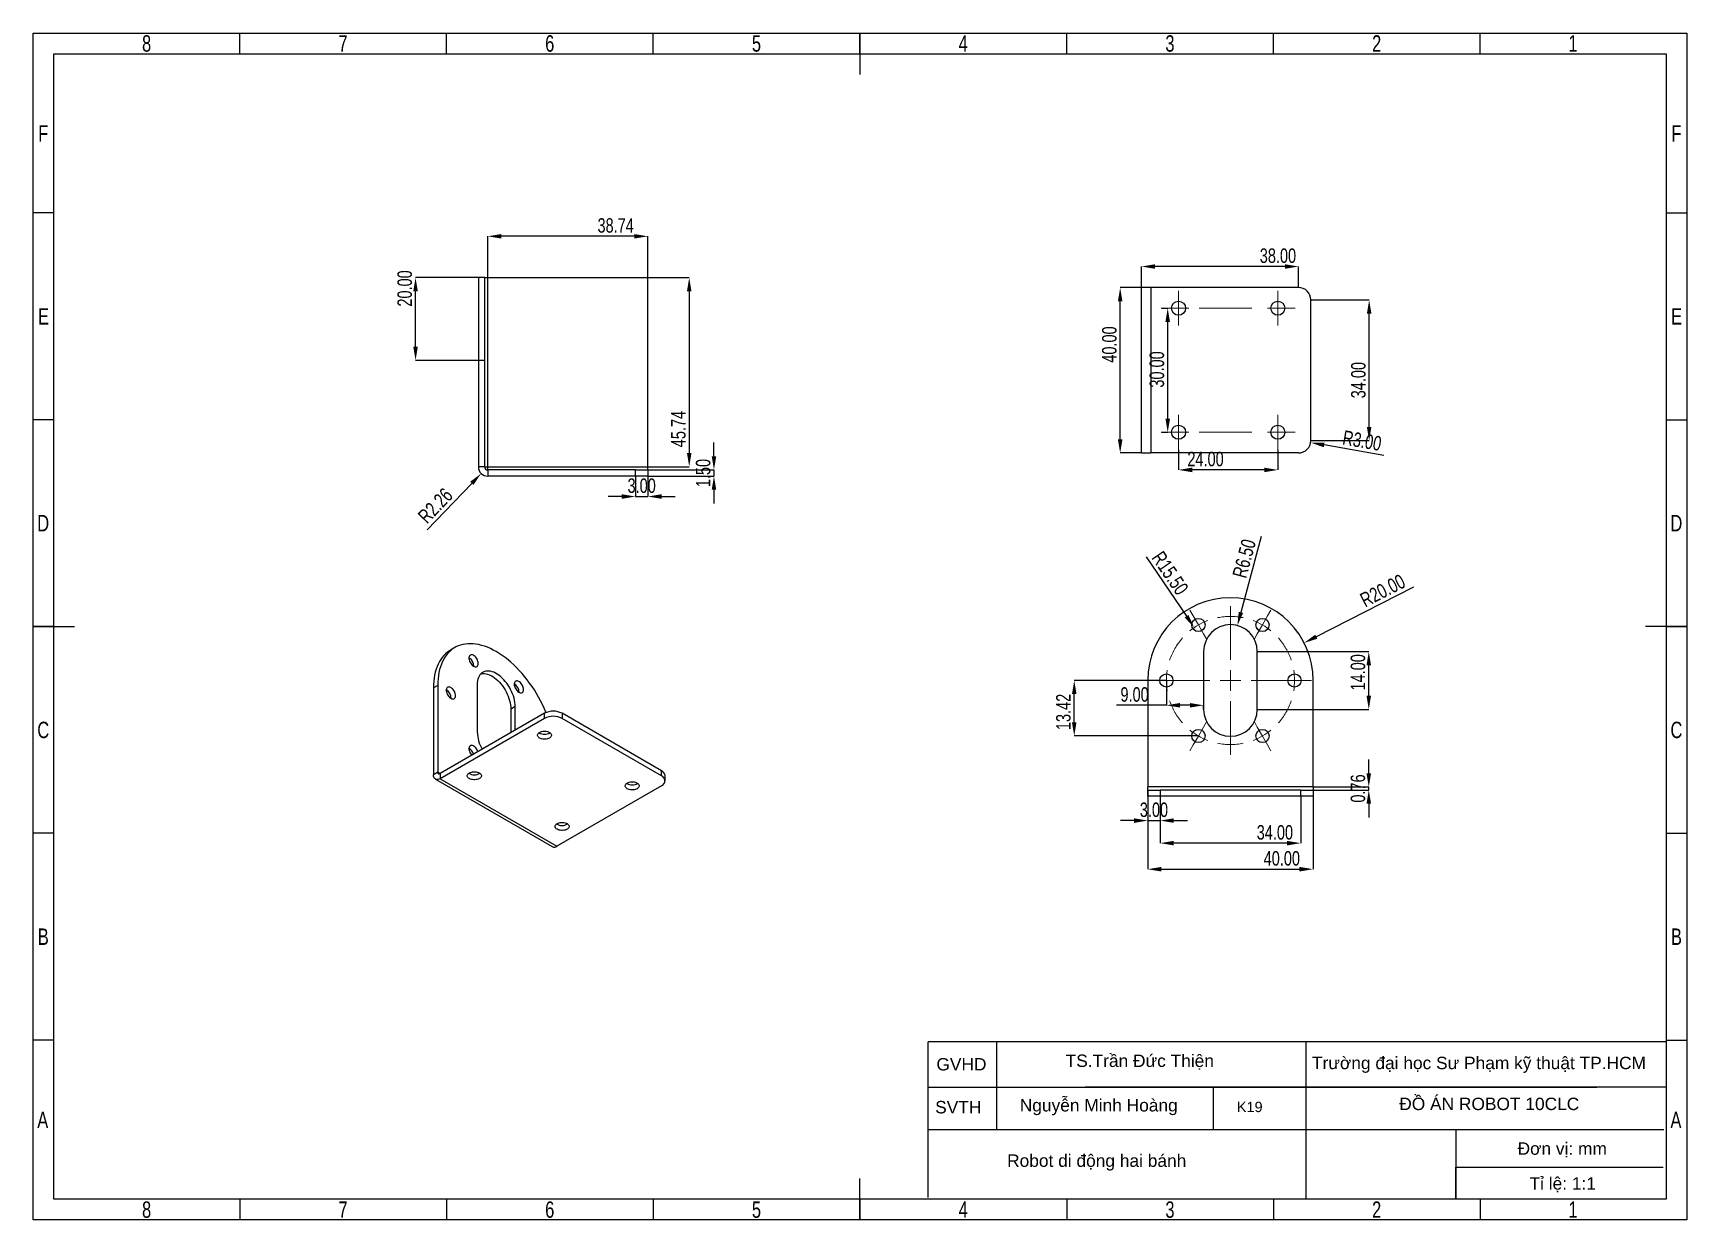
# Model space of a CAD drawing. Header units: millimetres. Extents: x 121 to 521, y -144 to 143.
import ezdxf

# ---------------------------------------------------------------- set-up
doc = ezdxf.new("R2010")
doc.units = ezdxf.units.MM
doc.header["$PDSIZE"] = -1
doc.linetypes.add('CENTERX2', pattern=[20.32, 12.7, -2.54, 2.54, -2.54])
doc.styles.add('SLDTEXTSTYLE0', font='TXT', dxfattribs={"width": 0.75})
doc.dimstyles.new('SLDDIMSTYLE0', dxfattribs={"dimtxt": 3.5, "dimasz": 3.302, "dimexe": 0, "dimexo": 0.0625, "dimgap": 0.875, "dimtad": 1, "dimrnd": 1e-09, "dimzin": 12, "dimdsep": 46, "dimtxsty": 'SLDTEXTSTYLE0', "dimsah": 1, "dimcen": 0.09, "dimadec": 0, "dimazin": 3, "dimtfac": 1, "dimtofl": 0, "dimtmove": 0, "dimatfit": 3, "dimfxl": 1, "dimfrac": 2, "dimtolj": 1, "dimtzin": 12, "dimarcsym": 0})
doc.dimstyles.new('SLDDIMSTYLE1', dxfattribs={"dimtxt": 3.5, "dimasz": 3.302, "dimexe": 0, "dimexo": 0.0625, "dimgap": 0.875, "dimtad": 1, "dimrnd": 1e-09, "dimzin": 4, "dimdsep": 46, "dimtxsty": 'SLDTEXTSTYLE0', "dimsah": 1, "dimcen": 0.09, "dimadec": 0, "dimazin": 1, "dimtfac": 1, "dimtmove": 0, "dimatfit": 0, "dimfxl": 1, "dimfrac": 2, "dimtolj": 1, "dimtzin": 12, "dimarcsym": 0})
doc.dimstyles.new('SLDDIMSTYLE2', dxfattribs={"dimtxt": 3.5, "dimasz": 3.302, "dimexe": 0, "dimexo": 0.0625, "dimgap": 0.875, "dimtad": 1, "dimrnd": 1e-09, "dimzin": 12, "dimdsep": 46, "dimtxsty": 'SLDTEXTSTYLE0', "dimsah": 1, "dimcen": 0, "dimadec": 0, "dimazin": 3, "dimtfac": 1, "dimtofl": 0, "dimtmove": 0, "dimatfit": 3, "dimfxl": 1, "dimfrac": 2, "dimtolj": 1, "dimtzin": 12, "dimarcsym": 0})
doc.dimstyles.new('SLDDIMSTYLE3', dxfattribs={"dimtxt": 3.5, "dimasz": 3.302, "dimexe": 0, "dimexo": 0.0625, "dimgap": 0.875, "dimtad": 1, "dimrnd": 1e-09, "dimzin": 4, "dimdsep": 46, "dimtxsty": 'SLDTEXTSTYLE0', "dimsah": 1, "dimcen": 0, "dimadec": 0, "dimazin": 1, "dimtfac": 1, "dimtofl": 0, "dimtmove": 0, "dimatfit": 3, "dimfxl": 1, "dimfrac": 2, "dimtolj": 1, "dimtzin": 12, "dimarcsym": 0})
doc.dimstyles.new('SLDDIMSTYLE4', dxfattribs={"dimtxt": 3.5, "dimasz": 3.302, "dimexe": 0, "dimexo": 0.0625, "dimgap": 0.875, "dimtad": 1, "dimrnd": 1e-09, "dimzin": 4, "dimdsep": 46, "dimtxsty": 'SLDTEXTSTYLE0', "dimsah": 1, "dimcen": 0.09, "dimadec": 0, "dimazin": 1, "dimtfac": 1, "dimtofl": 0, "dimtmove": 0, "dimatfit": 3, "dimfxl": 1, "dimfrac": 2, "dimtolj": 1, "dimtzin": 12, "dimarcsym": 0})
doc.dimstyles.new('SLDDIMSTYLE5', dxfattribs={"dimtxt": 3.5, "dimasz": 3.302, "dimexe": 0, "dimexo": 0.0625, "dimgap": 0.875, "dimtad": 1, "dimrnd": 1e-09, "dimdsep": 46, "dimtxsty": 'SLDTEXTSTYLE0', "dimsah": 1, "dimcen": 0.09, "dimadec": 0, "dimazin": 2, "dimtfac": 1, "dimtmove": 0, "dimatfit": 0, "dimfxl": 1, "dimfrac": 2, "dimtolj": 1, "dimtzin": 12, "dimarcsym": 0})
doc.dimstyles.new('SLDDIMSTYLE6', dxfattribs={"dimtxt": 3.5, "dimasz": 3.302, "dimexe": 0, "dimexo": 0.0625, "dimgap": 0.875, "dimtad": 1, "dimrnd": 1e-09, "dimzin": 12, "dimdsep": 46, "dimtxsty": 'SLDTEXTSTYLE0', "dimsah": 1, "dimcen": 0.09, "dimadec": 0, "dimazin": 3, "dimtfac": 1, "dimtmove": 0, "dimatfit": 0, "dimfxl": 1, "dimfrac": 2, "dimtolj": 1, "dimtzin": 12, "dimarcsym": 0})

# ---------------------------------------------------------------- blocks, each defined once
blk = doc.blocks.new('*D55')
at = {"color": 0, "linetype": 'Continuous', "lineweight": -2, "transparency": 16777216}
for p, q in [((397.68, 42.61), (397.68, 37.77)), ((421.68, 42.61), (421.68, 37.77)), ((418.38, 37.77), (400.98, 37.77))]:
    blk.add_line(p, q, dxfattribs=at)
at = {"color": 0, "linetype": 'Continuous', "transparency": 16777216}
for points in [[(400.98, 38.32), (400.98, 37.22), (397.68, 37.77)], [(418.38, 38.32), (418.38, 37.22), (421.68, 37.77)]]:
    blk.add_solid(points, dxfattribs=at)
at = {"layer": 'Defpoints', "color": 0, "linetype": 'Continuous', "transparency": 16777216}
for p in [(397.68, 42.67), (421.68, 42.67), (397.68, 37.77)]:
    blk.add_point(p, dxfattribs=at)
at = {"color": 0, "linetype": 'Continuous', "lineweight": 18, "transparency": 16777216, "insert": (404.2, 42.15), "char_height": 3.5, "attachment_point": 2, "style": 'SLDTEXTSTYLE0'}
blk.add_mtext('\\A1;24.00', dxfattribs=at)
blk = doc.blocks.new('*D56')
at = {"color": 0, "linetype": 'Continuous', "lineweight": -2, "transparency": 16777216}
blk.add_line((447.35, 41.29), (432.89, 43.8), dxfattribs=at)
at = {"color": 0, "linetype": 'Continuous', "transparency": 16777216}
blk.add_solid([(432.98, 44.34), (432.8, 43.25), (429.64, 44.36)], dxfattribs=at)
at = {"layer": 'Defpoints', "color": 0, "linetype": 'Continuous', "transparency": 16777216}
for p in [(426.68, 44.87), (429.64, 44.36)]:
    blk.add_point(p, dxfattribs=at)
at = {"color": 0, "linetype": 'Continuous', "lineweight": 18, "transparency": 16777216, "insert": (437.75, 47.39), "char_height": 3.5, "attachment_point": 1, "rotation": 350.1732, "style": 'SLDTEXTSTYLE0'}
blk.add_mtext('\\A1;R3.00', dxfattribs=at)
blk = doc.blocks.new('*D57')
at = {"color": 0, "linetype": 'Continuous', "lineweight": -2, "transparency": 16777216}
for p, q in [((429.74, 78.87), (443.77, 78.87)), ((443.77, 48.17), (443.77, 75.57)), ((429.74, 44.87), (443.77, 44.87))]:
    blk.add_line(p, q, dxfattribs=at)
at = {"color": 0, "linetype": 'Continuous', "transparency": 16777216}
for points in [[(443.22, 75.57), (444.32, 75.57), (443.77, 78.87)], [(443.22, 48.17), (444.32, 48.17), (443.77, 44.87)]]:
    blk.add_solid(points, dxfattribs=at)
at = {"layer": 'Defpoints', "color": 0, "linetype": 'Continuous', "transparency": 16777216}
for p in [(429.68, 78.87), (443.77, 78.87), (429.68, 44.87)]:
    blk.add_point(p, dxfattribs=at)
at = {"color": 0, "linetype": 'Continuous', "lineweight": 18, "transparency": 16777216, "insert": (439.4, 59.48), "char_height": 3.5, "attachment_point": 2, "rotation": 90, "style": 'SLDTEXTSTYLE0'}
blk.add_mtext('\\A1;34.00', dxfattribs=at)
blk = doc.blocks.new('*D58')
at = {"color": 0, "linetype": 'Continuous', "lineweight": -2, "transparency": 16777216}
for p, q in [((388.68, 81.93), (388.68, 86.95)), ((423.38, 86.95), (391.98, 86.95)), ((426.68, 81.93), (426.68, 86.95))]:
    blk.add_line(p, q, dxfattribs=at)
at = {"color": 0, "linetype": 'Continuous', "transparency": 16777216}
for points in [[(391.98, 87.5), (391.98, 86.4), (388.68, 86.95)], [(423.38, 87.5), (423.38, 86.4), (426.68, 86.95)]]:
    blk.add_solid(points, dxfattribs=at)
at = {"layer": 'Defpoints', "color": 0, "linetype": 'Continuous', "transparency": 16777216}
for p in [(388.68, 86.95), (388.68, 81.87), (426.68, 81.87)]:
    blk.add_point(p, dxfattribs=at)
at = {"color": 0, "linetype": 'Continuous', "lineweight": 18, "transparency": 16777216, "insert": (421.71, 91.33), "char_height": 3.5, "attachment_point": 2, "style": 'SLDTEXTSTYLE0'}
blk.add_mtext('\\A1;38.00', dxfattribs=at)
blk = doc.blocks.new('*D59')
at = {"color": 0, "linetype": 'Continuous', "lineweight": -2, "transparency": 16777216}
for p, q in [((388.62, 81.87), (383.55, 81.87)), ((383.55, 45.17), (383.55, 78.57)), ((388.62, 41.87), (383.55, 41.87))]:
    blk.add_line(p, q, dxfattribs=at)
at = {"color": 0, "linetype": 'Continuous', "transparency": 16777216}
for points in [[(383, 78.57), (384.1, 78.57), (383.55, 81.87)], [(383, 45.17), (384.1, 45.17), (383.55, 41.87)]]:
    blk.add_solid(points, dxfattribs=at)
at = {"layer": 'Defpoints', "color": 0, "linetype": 'Continuous', "transparency": 16777216}
for p in [(383.55, 81.87), (388.68, 81.87), (388.68, 41.87)]:
    blk.add_point(p, dxfattribs=at)
at = {"color": 0, "linetype": 'Continuous', "lineweight": 18, "transparency": 16777216, "insert": (379.17, 68.09), "char_height": 3.5, "attachment_point": 2, "rotation": 90, "style": 'SLDTEXTSTYLE0'}
blk.add_mtext('\\A1;40.00', dxfattribs=at)
blk = doc.blocks.new('*D60')
at = {"color": 0, "linetype": 'Continuous', "lineweight": -2, "transparency": 16777216}
for p, q in [((393.54, 76.87), (395.05, 76.87)), ((395.05, 50.17), (395.05, 73.57)), ((393.54, 46.87), (395.05, 46.87))]:
    blk.add_line(p, q, dxfattribs=at)
at = {"color": 0, "linetype": 'Continuous', "transparency": 16777216}
for points in [[(394.5, 73.57), (395.6, 73.57), (395.05, 76.87)], [(394.5, 50.17), (395.6, 50.17), (395.05, 46.87)]]:
    blk.add_solid(points, dxfattribs=at)
at = {"layer": 'Defpoints', "color": 0, "linetype": 'Continuous', "transparency": 16777216}
for p in [(393.48, 76.87), (395.05, 76.87), (393.48, 46.87)]:
    blk.add_point(p, dxfattribs=at)
at = {"color": 0, "linetype": 'Continuous', "lineweight": 18, "transparency": 16777216, "insert": (390.67, 62.06), "char_height": 3.5, "attachment_point": 2, "rotation": 90, "style": 'SLDTEXTSTYLE0'}
blk.add_mtext('\\A1;30.00', dxfattribs=at)
blk = doc.blocks.new('SW_CENTERMARKSYMBOL_1')
at = {"color": 0, "linetype": 'Continuous', "lineweight": 18}
for p, q in [((0, 2.5), (0, 4.2)), ((24, 2.5), (24, 4.2)), ((-2.5, 0), (-4.2, 0)), ((0, 0), (-2.5, 0)), ((0, 0), (0, 2.5)), ((0, 0), (0, -2.5)), ((0, 0), (2.5, 0)), ((24, 0), (21.5, 0)), ((24, 0), (24, 2.5)), ((24, 0), (24, -2.5)), ((24, 0), (26.5, 0)), ((26.5, 0), (28.2, 0)), ((0, -2.5), (0, -4.2)), ((24, -2.5), (24, -4.2))]:
    blk.add_line(p, q, dxfattribs=at)
at = {"color": 0, "linetype": 'CENTERX2', "lineweight": 18}
blk.add_line((5, 0), (19, 0), dxfattribs=at)
blk = doc.blocks.new('SW_CENTERMARKSYMBOL_2')
at = {"color": 0, "linetype": 'Continuous', "lineweight": 18}
for p, q in [((0, 2.5), (0, 4.2)), ((24, 2.5), (24, 4.2)), ((-2.5, 0), (-4.2, 0)), ((0, 0), (-2.5, 0)), ((0, 0), (0, 2.5)), ((0, 0), (0, -2.5)), ((0, 0), (2.5, 0)), ((24, 0), (21.5, 0)), ((24, 0), (24, 2.5)), ((24, 0), (24, -2.5)), ((24, 0), (26.5, 0)), ((26.5, 0), (28.2, 0)), ((0, -2.5), (0, -4.2)), ((24, -2.5), (24, -4.2))]:
    blk.add_line(p, q, dxfattribs=at)
at = {"color": 0, "linetype": 'CENTERX2', "lineweight": 18}
blk.add_line((5, 0), (19, 0), dxfattribs=at)
blk = doc.blocks.new('*D62')
at = {"color": 0, "linetype": 'Continuous', "lineweight": -2, "transparency": 16777216}
for p, q in [((230.58, 37.83), (230.58, 94.26)), ((266.01, 94.26), (233.88, 94.26)), ((269.32, 37.83), (269.32, 94.26))]:
    blk.add_line(p, q, dxfattribs=at)
at = {"color": 0, "linetype": 'Continuous', "transparency": 16777216}
for points in [[(233.88, 94.81), (233.88, 93.71), (230.58, 94.26)], [(266.01, 94.81), (266.01, 93.71), (269.32, 94.26)]]:
    blk.add_solid(points, dxfattribs=at)
at = {"layer": 'Defpoints', "color": 0, "linetype": 'Continuous', "transparency": 16777216}
for p in [(230.58, 94.26), (230.58, 37.76), (269.32, 37.76)]:
    blk.add_point(p, dxfattribs=at)
at = {"color": 0, "linetype": 'Continuous', "lineweight": 18, "transparency": 16777216, "insert": (261.53, 98.64), "char_height": 3.5, "attachment_point": 2, "style": 'SLDTEXTSTYLE0'}
blk.add_mtext('\\A1;38.74', dxfattribs=at)
blk = doc.blocks.new('*D63')
at = {"color": 0, "linetype": 'Continuous', "lineweight": -2, "transparency": 16777216}
for p, q in [((229.88, 84.26), (279.32, 84.26)), ((279.32, 80.96), (279.32, 41.83)), ((229.88, 38.53), (279.32, 38.53))]:
    blk.add_line(p, q, dxfattribs=at)
at = {"color": 0, "linetype": 'Continuous', "transparency": 16777216}
for points in [[(278.77, 80.96), (279.87, 80.96), (279.32, 84.26)], [(278.77, 41.83), (279.87, 41.83), (279.32, 38.53)]]:
    blk.add_solid(points, dxfattribs=at)
at = {"layer": 'Defpoints', "color": 0, "linetype": 'Continuous', "transparency": 16777216}
for p in [(229.82, 84.26), (229.82, 38.53), (279.32, 38.53)]:
    blk.add_point(p, dxfattribs=at)
at = {"color": 0, "linetype": 'Continuous', "lineweight": 18, "transparency": 16777216, "insert": (274.94, 47.65), "char_height": 3.5, "attachment_point": 2, "rotation": 90, "style": 'SLDTEXTSTYLE0'}
blk.add_mtext('\\A1;45.74', dxfattribs=at)
blk = doc.blocks.new('*D64')
at = {"color": 0, "linetype": 'Continuous', "lineweight": -2, "transparency": 16777216}
for p, q in [((266.32, 36.2), (266.32, 31.33)), ((269.32, 36.2), (269.32, 31.33)), ((263.01, 31.33), (259.71, 31.33)), ((266.32, 31.33), (269.32, 31.33)), ((272.62, 31.33), (275.92, 31.33))]:
    blk.add_line(p, q, dxfattribs=at)
at = {"color": 0, "linetype": 'Continuous', "transparency": 16777216}
for points in [[(263.01, 31.88), (263.01, 30.78), (266.32, 31.33)], [(272.62, 31.88), (272.62, 30.78), (269.32, 31.33)]]:
    blk.add_solid(points, dxfattribs=at)
at = {"layer": 'Defpoints', "color": 0, "linetype": 'Continuous', "transparency": 16777216}
for p in [(266.32, 36.26), (269.32, 36.26), (269.32, 31.33)]:
    blk.add_point(p, dxfattribs=at)
at = {"color": 0, "linetype": 'Continuous', "lineweight": 18, "transparency": 16777216, "insert": (267.82, 35.71), "char_height": 3.5, "attachment_point": 2, "style": 'SLDTEXTSTYLE0'}
blk.add_mtext('\\A1;3.00', dxfattribs=at)
blk = doc.blocks.new('*D65')
at = {"color": 0, "linetype": 'Continuous', "lineweight": -2, "transparency": 16777216}
for p, q in [((285.31, 41.07), (285.31, 44.37)), ((269.38, 37.76), (285.31, 37.76)), ((269.38, 36.26), (285.31, 36.26)), ((285.31, 37.76), (285.31, 36.26)), ((285.31, 32.96), (285.31, 29.66))]:
    blk.add_line(p, q, dxfattribs=at)
at = {"color": 0, "linetype": 'Continuous', "transparency": 16777216}
for points in [[(284.76, 41.07), (285.86, 41.07), (285.31, 37.76)], [(284.76, 32.96), (285.86, 32.96), (285.31, 36.26)]]:
    blk.add_solid(points, dxfattribs=at)
at = {"layer": 'Defpoints', "color": 0, "linetype": 'Continuous', "transparency": 16777216}
for p in [(269.32, 37.76), (269.32, 36.26), (285.31, 36.26)]:
    blk.add_point(p, dxfattribs=at)
at = {"color": 0, "linetype": 'Continuous', "lineweight": 18, "transparency": 16777216, "insert": (280.93, 37.01), "char_height": 3.5, "attachment_point": 2, "rotation": 90, "style": 'SLDTEXTSTYLE0'}
blk.add_mtext('\\A1;1.50', dxfattribs=at)
blk = doc.blocks.new('*D66')
at = {"color": 0, "linetype": 'Continuous', "lineweight": -2, "transparency": 16777216}
blk.add_line((215.94, 23.3), (226.72, 34.52), dxfattribs=at)
at = {"color": 0, "linetype": 'Continuous', "transparency": 16777216}
blk.add_solid([(226.33, 34.9), (227.12, 34.13), (229.01, 36.9)], dxfattribs=at)
at = {"layer": 'Defpoints', "color": 0, "linetype": 'Continuous', "transparency": 16777216}
for p in [(229.01, 36.9), (230.58, 38.53)]:
    blk.add_point(p, dxfattribs=at)
at = {"color": 0, "linetype": 'Continuous', "lineweight": 18, "transparency": 16777216, "insert": (213.4, 26.97), "char_height": 3.5, "attachment_point": 1, "rotation": 46.1222, "style": 'SLDTEXTSTYLE0'}
blk.add_mtext('\\A1;R2.26', dxfattribs=at)
blk = doc.blocks.new('*D67')
at = {"color": 0, "linetype": 'Continuous', "lineweight": -2, "transparency": 16777216}
for p, q in [((228.25, 84.26), (213.13, 84.26)), ((213.13, 67.57), (213.13, 80.96)), ((228.25, 64.26), (213.13, 64.26))]:
    blk.add_line(p, q, dxfattribs=at)
at = {"color": 0, "linetype": 'Continuous', "transparency": 16777216}
for points in [[(212.58, 80.96), (213.68, 80.96), (213.13, 84.26)], [(212.58, 67.57), (213.68, 67.57), (213.13, 64.26)]]:
    blk.add_solid(points, dxfattribs=at)
at = {"layer": 'Defpoints', "color": 0, "linetype": 'Continuous', "transparency": 16777216}
for p in [(213.13, 84.26), (228.32, 84.26), (228.32, 64.26)]:
    blk.add_point(p, dxfattribs=at)
at = {"color": 0, "linetype": 'Continuous', "lineweight": 18, "transparency": 16777216, "insert": (208.75, 81.65), "char_height": 3.5, "attachment_point": 2, "rotation": 90, "style": 'SLDTEXTSTYLE0'}
blk.add_mtext('\\A1;20.00', dxfattribs=at)
blk = doc.blocks.new('*D70')
at = {"color": 0, "linetype": 'Continuous', "lineweight": -2, "transparency": 16777216}
for p, q in [((416.78, -6.15), (443.68, -6.15)), ((443.68, -16.85), (443.68, -9.45)), ((416.78, -20.15), (443.68, -20.15))]:
    blk.add_line(p, q, dxfattribs=at)
at = {"color": 0, "linetype": 'Continuous', "transparency": 16777216}
for points in [[(443.13, -9.45), (444.23, -9.45), (443.68, -6.15)], [(443.13, -16.85), (444.23, -16.85), (443.68, -20.15)]]:
    blk.add_solid(points, dxfattribs=at)
at = {"layer": 'Defpoints', "color": 0, "linetype": 'Continuous', "transparency": 16777216}
for p in [(416.72, -6.15), (443.68, -6.15), (416.72, -20.15)]:
    blk.add_point(p, dxfattribs=at)
at = {"color": 0, "linetype": 'Continuous', "lineweight": 18, "transparency": 16777216, "insert": (439.3, -11.18), "char_height": 3.5, "attachment_point": 2, "rotation": 90, "style": 'SLDTEXTSTYLE0'}
blk.add_mtext('\\A1;14.00', dxfattribs=at)
blk = doc.blocks.new('*D71')
at = {"color": 0, "linetype": 'Continuous', "lineweight": -2, "transparency": 16777216}
blk.add_line((417.68, 21.7), (412.76, 3.32), dxfattribs=at)
at = {"color": 0, "linetype": 'Continuous', "transparency": 16777216}
blk.add_solid([(412.23, 3.46), (413.29, 3.17), (411.9, 0.13)], dxfattribs=at)
at = {"layer": 'Defpoints', "color": 0, "linetype": 'Continuous', "transparency": 16777216}
for p in [(411.9, 0.13), (410.22, -6.15)]:
    blk.add_point(p, dxfattribs=at)
at = {"color": 0, "linetype": 'Continuous', "lineweight": 18, "transparency": 16777216, "insert": (410.63, 12.27), "char_height": 3.5, "attachment_point": 1, "rotation": 75, "style": 'SLDTEXTSTYLE0'}
blk.add_mtext('\\A1;R6.50', dxfattribs=at)
blk = doc.blocks.new('*D72')
at = {"color": 0, "linetype": 'Continuous', "lineweight": -2, "transparency": 16777216}
blk.add_line((454.49, 9.45), (430.98, -2.56), dxfattribs=at)
at = {"color": 0, "linetype": 'Continuous', "transparency": 16777216}
blk.add_solid([(430.72, -2.07), (431.23, -3.05), (428.03, -4.06)], dxfattribs=at)
at = {"layer": 'Defpoints', "color": 0, "linetype": 'Continuous', "transparency": 16777216}
for p in [(428.03, -4.06), (410.22, -13.15)]:
    blk.add_point(p, dxfattribs=at)
at = {"color": 0, "linetype": 'Continuous', "lineweight": 18, "transparency": 16777216, "insert": (441.2, 7.58), "char_height": 3.5, "attachment_point": 1, "rotation": 27.0427, "style": 'SLDTEXTSTYLE0'}
blk.add_mtext('\\A1;R20.00', dxfattribs=at)
blk = doc.blocks.new('*D73')
at = {"color": 0, "linetype": 'Continuous', "lineweight": -2, "transparency": 16777216}
for p, q in [((393.22, -41.21), (393.22, -52.49)), ((427.22, -41.21), (427.22, -52.49)), ((423.92, -52.49), (396.52, -52.49))]:
    blk.add_line(p, q, dxfattribs=at)
at = {"color": 0, "linetype": 'Continuous', "transparency": 16777216}
for points in [[(396.52, -51.94), (396.52, -53.04), (393.22, -52.49)], [(423.92, -51.94), (423.92, -53.04), (427.22, -52.49)]]:
    blk.add_solid(points, dxfattribs=at)
at = {"layer": 'Defpoints', "color": 0, "linetype": 'Continuous', "transparency": 16777216}
for p in [(393.22, -41.15), (427.22, -41.15), (393.22, -52.49)]:
    blk.add_point(p, dxfattribs=at)
at = {"color": 0, "linetype": 'Continuous', "lineweight": 18, "transparency": 16777216, "insert": (420.97, -48.12), "char_height": 3.5, "attachment_point": 2, "style": 'SLDTEXTSTYLE0'}
blk.add_mtext('\\A1;34.00', dxfattribs=at)
blk = doc.blocks.new('*D74')
at = {"color": 0, "linetype": 'Continuous', "lineweight": -2, "transparency": 16777216}
for p, q in [((390.22, -39.71), (390.22, -58.79)), ((430.22, -39.71), (430.22, -58.79)), ((393.52, -58.79), (426.92, -58.79))]:
    blk.add_line(p, q, dxfattribs=at)
at = {"color": 0, "linetype": 'Continuous', "transparency": 16777216}
for points in [[(393.52, -58.24), (393.52, -59.34), (390.22, -58.79)], [(426.92, -58.24), (426.92, -59.34), (430.22, -58.79)]]:
    blk.add_solid(points, dxfattribs=at)
at = {"layer": 'Defpoints', "color": 0, "linetype": 'Continuous', "transparency": 16777216}
for p in [(390.22, -39.65), (430.22, -39.65), (430.22, -58.79)]:
    blk.add_point(p, dxfattribs=at)
at = {"color": 0, "linetype": 'Continuous', "lineweight": 18, "transparency": 16777216, "insert": (422.65, -54.41), "char_height": 3.5, "attachment_point": 2, "style": 'SLDTEXTSTYLE0'}
blk.add_mtext('\\A1;40.00', dxfattribs=at)
blk = doc.blocks.new('*D75')
at = {"color": 0, "linetype": 'Continuous', "lineweight": -2, "transparency": 16777216}
for p, q in [((443.68, -35.59), (443.68, -32.28)), ((427.28, -39.65), (443.68, -39.65)), ((430.28, -38.89), (443.68, -38.89)), ((443.68, -39.65), (443.68, -38.89)), ((443.68, -42.95), (443.68, -46.25))]:
    blk.add_line(p, q, dxfattribs=at)
at = {"color": 0, "linetype": 'Continuous', "transparency": 16777216}
for points in [[(443.13, -35.59), (444.23, -35.59), (443.68, -38.89)], [(443.13, -42.95), (444.23, -42.95), (443.68, -39.65)]]:
    blk.add_solid(points, dxfattribs=at)
at = {"layer": 'Defpoints', "color": 0, "linetype": 'Continuous', "transparency": 16777216}
for p in [(427.22, -39.65), (430.22, -38.89), (443.68, -38.89)]:
    blk.add_point(p, dxfattribs=at)
at = {"color": 0, "linetype": 'Continuous', "lineweight": 18, "transparency": 16777216, "insert": (439.3, -39.27), "char_height": 3.5, "attachment_point": 2, "rotation": 90, "style": 'SLDTEXTSTYLE0'}
blk.add_mtext('\\A1;0.76', dxfattribs=at)
blk = doc.blocks.new('*D76')
at = {"color": 0, "linetype": 'Continuous', "lineweight": -2, "transparency": 16777216}
for p, q in [((390.22, -39.71), (390.22, -47.03)), ((393.22, -39.71), (393.22, -47.03)), ((386.92, -47.03), (383.62, -47.03)), ((390.22, -47.03), (393.22, -47.03)), ((396.52, -47.03), (399.82, -47.03))]:
    blk.add_line(p, q, dxfattribs=at)
at = {"color": 0, "linetype": 'Continuous', "transparency": 16777216}
for points in [[(386.92, -46.48), (386.92, -47.58), (390.22, -47.03)], [(396.52, -46.48), (396.52, -47.58), (393.22, -47.03)]]:
    blk.add_solid(points, dxfattribs=at)
at = {"layer": 'Defpoints', "color": 0, "linetype": 'Continuous', "transparency": 16777216}
for p in [(390.22, -39.65), (393.22, -39.65), (393.22, -47.03)]:
    blk.add_point(p, dxfattribs=at)
at = {"color": 0, "linetype": 'Continuous', "lineweight": 18, "transparency": 16777216, "insert": (391.72, -42.66), "char_height": 3.5, "attachment_point": 2, "style": 'SLDTEXTSTYLE0'}
blk.add_mtext('\\A1;3.00', dxfattribs=at)
blk = doc.blocks.new('*D77')
at = {"color": 0, "linetype": 'Continuous', "lineweight": -2, "transparency": 16777216}
for p, q in [((394.72, -13.21), (394.72, -19.15)), ((394.72, -19.15), (382.67, -19.15)), ((400.42, -19.15), (398.02, -19.15)), ((403.72, -20.09), (403.72, -19.15))]:
    blk.add_line(p, q, dxfattribs=at)
at = {"color": 0, "linetype": 'Continuous', "transparency": 16777216}
for points in [[(398.02, -18.6), (398.02, -19.7), (394.72, -19.15)], [(400.42, -18.6), (400.42, -19.7), (403.72, -19.15)]]:
    blk.add_solid(points, dxfattribs=at)
at = {"layer": 'Defpoints', "color": 0, "linetype": 'Continuous', "transparency": 16777216}
for p in [(394.72, -13.15), (394.72, -19.15), (403.72, -20.15)]:
    blk.add_point(p, dxfattribs=at)
at = {"color": 0, "linetype": 'Continuous', "lineweight": 18, "transparency": 16777216, "insert": (387.04, -14.78), "char_height": 3.5, "attachment_point": 2, "style": 'SLDTEXTSTYLE0'}
blk.add_mtext('\\A1;9.00', dxfattribs=at)
blk = doc.blocks.new('*D78')
at = {"color": 0, "linetype": 'Continuous', "lineweight": -2, "transparency": 16777216}
for p, q in [((394.66, -13.15), (372.44, -13.15)), ((372.44, -23.27), (372.44, -16.45)), ((402.41, -26.57), (372.44, -26.57))]:
    blk.add_line(p, q, dxfattribs=at)
at = {"color": 0, "linetype": 'Continuous', "transparency": 16777216}
for points in [[(371.89, -16.45), (372.99, -16.45), (372.44, -13.15)], [(371.89, -23.27), (372.99, -23.27), (372.44, -26.57)]]:
    blk.add_solid(points, dxfattribs=at)
at = {"layer": 'Defpoints', "color": 0, "linetype": 'Continuous', "transparency": 16777216}
for p in [(372.44, -13.15), (394.72, -13.15), (402.47, -26.57)]:
    blk.add_point(p, dxfattribs=at)
at = {"color": 0, "linetype": 'Continuous', "lineweight": 18, "transparency": 16777216, "insert": (368.06, -20.76), "char_height": 3.5, "attachment_point": 2, "rotation": 90, "style": 'SLDTEXTSTYLE0'}
blk.add_mtext('\\A1;13.42', dxfattribs=at)
blk = doc.blocks.new('*D79')
at = {"color": 0, "linetype": 'Continuous', "lineweight": -2, "transparency": 16777216}
blk.add_line((389.8, 16.73), (399.61, 2.37), dxfattribs=at)
at = {"color": 0, "linetype": 'Continuous', "transparency": 16777216}
blk.add_solid([(400.07, 2.68), (399.16, 2.06), (401.47, -0.35)], dxfattribs=at)
at = {"layer": 'Defpoints', "color": 0, "linetype": 'Continuous', "transparency": 16777216}
for p in [(401.47, -0.35), (410.22, -13.15)]:
    blk.add_point(p, dxfattribs=at)
at = {"color": 0, "linetype": 'Continuous', "lineweight": 18, "transparency": 16777216, "insert": (393.9, 18.48), "char_height": 3.5, "attachment_point": 1, "rotation": 304.3516, "style": 'SLDTEXTSTYLE0'}
blk.add_mtext('\\A1;R15.50', dxfattribs=at)
blk = doc.blocks.new('SW_CENTERMARKSYMBOL_0')
at = {"color": 0, "linetype": 'Continuous', "lineweight": 18}
for p, q in [((-7.75, -8.42), (-7.75, 4.58)), ((-16.75, 2.17), (-17.55, 3.55)), ((-15.5, 0), (-16.75, 2.17)), ((-15.5, 0), (-14.25, -2.17)), ((0, 0), (-1.25, -2.17)), ((0, 0), (1.25, 2.17)), ((1.25, 2.17), (2.05, 3.55)), ((-14.25, -2.17), (-13.45, -3.55)), ((-1.25, -2.17), (-2.05, -3.55)), ((-7.75, -13.42), (-7.75, -10.92)), ((-25.75, -13.42), (-27.35, -13.42)), ((-12.75, -13.42), (-25.75, -13.42)), ((-23.25, -13.42), (-25.75, -13.42)), ((-23.25, -13.42), (-20.75, -13.42)), ((-20.75, -13.42), (-19.15, -13.42)), ((-7.75, -13.42), (-10.25, -13.42)), ((-7.75, -13.42), (-7.75, -15.92)), ((-7.75, -13.42), (-5.25, -13.42)), ((-2.75, -13.42), (10.25, -13.42)), ((5.25, -13.42), (3.65, -13.42)), ((7.75, -13.42), (5.25, -13.42)), ((7.75, -13.42), (10.25, -13.42)), ((10.25, -13.42), (11.85, -13.42)), ((-7.75, -18.42), (-7.75, -31.42)), ((-14.25, -24.68), (-13.45, -23.3)), ((-1.25, -24.68), (-2.05, -23.3)), ((-15.5, -26.85), (-16.75, -29.01)), ((-15.5, -26.85), (-14.25, -24.68)), ((0, -26.85), (-1.25, -24.68)), ((0, -26.85), (1.25, -29.01)), ((-16.75, -29.01), (-17.55, -30.4)), ((1.25, -29.01), (2.05, -30.4))]:
    blk.add_line(p, q, dxfattribs=at)
at = {"color": 0, "linetype": 'Continuous', "lineweight": 0}
for start, end in [(110.7587, 120), (60, 69.2413), (120, 129.2413), (50.7587, 60), (170.7587, 180), (0, 9.2413), (180, 189.2413), (350.7587, 0), (230.7587, 240), (240, 249.2413), (290.7587, 300), (300, 309.2413)]:
    blk.add_arc((-7.75, -13.42), 15.5, start, end, dxfattribs=at)
at = {"color": 0, "linetype": 'CENTERX2', "lineweight": 0}
for start, end in [(78.4825, 101.5175), (138.4825, 161.5175), (18.4825, 41.5175), (198.4825, 221.5175), (318.4825, 341.5175), (258.4825, 281.5175)]:
    blk.add_arc((-7.75, -13.42), 15.5, start, end, dxfattribs=at)

msp = doc.modelspace()

# ---------------------------------------------------------------- linework, layer by layer
at = {"color": 7, "linetype": 'Continuous', "lineweight": 25}
for p, q in [((120.626, -143.597), (120.626, 143.403)), ((120.626, 143.403), (520.626, 143.403)), ((170.626, 138.403), (170.626, 143.403)), ((220.626, 138.403), (220.626, 143.403)), ((270.626, 138.403), (270.626, 143.403)), ((320.626, 143.403), (320.626, 133.403)), ((320.626, 138.403), (320.626, 143.403)), ((370.626, 138.403), (370.626, 143.403)), ((420.626, 138.403), (420.626, 143.403)), ((470.626, 138.403), (470.626, 143.403)), ((520.626, 143.403), (520.626, -143.597)), ((125.626, -138.597), (125.626, 138.403)), ((125.626, 138.403), (515.626, 138.403)), ((515.626, 138.403), (515.626, -138.597)), ((125.626, 99.903), (120.626, 99.903)), ((515.626, 99.903), (520.626, 99.903)), ((229.817, 84.264), (228.317, 84.264)), ((228.317, 84.264), (228.317, 64.264)), ((229.817, 84.264), (229.817, 64.264)), ((388.681, 41.871), (388.681, 81.871)), ((390.943, 81.871), (388.681, 81.871)), ((390.943, 81.871), (390.943, 41.871)), ((426.681, 81.871), (390.943, 81.871)), ((429.681, 44.871), (429.681, 78.871)), ((229.817, 64.264), (228.317, 64.264)), ((228.317, 64.264), (228.317, 38.526)), ((229.817, 64.264), (229.817, 38.526)), ((125.626, 49.903), (120.626, 49.903)), ((515.626, 49.903), (520.626, 49.903)), ((388.681, 41.871), (390.943, 41.871)), ((426.681, 41.871), (390.943, 41.871)), ((229.817, 38.526), (228.317, 38.526)), ((230.579, 37.764), (230.579, 36.264)), ((266.317, 37.764), (230.579, 37.764)), ((266.317, 36.264), (230.579, 36.264)), ((266.317, 36.264), (266.317, 37.764)), ((266.317, 37.764), (269.317, 37.764)), ((269.317, 36.264), (266.317, 36.264)), ((269.317, 37.764), (269.317, 36.264)), ((120.626, -0.097), (130.626, -0.097)), ((125.626, -0.097), (120.626, -0.097)), ((520.626, -0.097), (510.626, -0.097)), ((515.626, -0.097), (520.626, -0.097)), ((222.653, -5.188), (221.592, -5.8)), ((403.721, -6.151), (403.721, -20.151)), ((416.721, -20.151), (416.721, -6.151)), ((218.51, -14.345), (217.449, -14.957)), ((217.449, -14.957), (217.449, -35.973)), ((218.51, -14.345), (218.51, -35.361)), ((228.056, -14.14), (228.056, -25.571)), ((390.221, -13.151), (390.221, -38.889)), ((430.221, -38.889), (430.221, -13.151)), ((237.248, -19.446), (236.187, -20.059)), ((237.248, -25.166), (237.248, -19.446)), ((244.319, -21.084), (219.048, -35.672)), ((244.319, -22.308), (219.048, -36.897)), ((236.187, -20.059), (236.187, -25.778)), ((244.319, -22.308), (244.319, -21.084)), ((248.562, -21.084), (248.562, -22.308)), ((272.603, -34.962), (248.562, -21.084)), ((272.603, -36.187), (248.562, -22.308)), ((218.51, -35.361), (217.449, -35.973)), ((219.048, -35.672), (218.51, -35.361)), ((219.048, -35.672), (219.048, -36.897)), ((272.603, -36.187), (272.603, -34.962)), ((217.917, -37.009), (246.202, -53.337)), ((219.048, -36.897), (247.333, -53.225)), ((272.603, -38.637), (247.333, -53.225)), ((273.482, -37.412), (273.482, -36.187)), ((430.221, -38.889), (390.221, -38.889)), ((390.221, -39.651), (390.221, -38.889)), ((390.221, -41.151), (390.221, -39.651)), ((390.221, -39.651), (393.221, -39.651)), ((393.221, -39.651), (393.221, -41.151)), ((427.221, -39.651), (393.221, -39.651)), ((427.221, -41.151), (427.221, -39.651)), ((427.221, -39.651), (430.221, -39.651)), ((430.221, -38.889), (430.221, -39.651)), ((430.221, -39.651), (430.221, -41.151)), ((393.221, -41.151), (390.221, -41.151)), ((427.221, -41.151), (393.221, -41.151)), ((430.221, -41.151), (427.221, -41.151)), ((125.626, -50.097), (120.626, -50.097)), ((515.626, -50.097), (520.626, -50.097)), ((125.626, -100.097), (120.626, -100.097)), ((515.596, -100.497), (337.126, -100.497)), ((337.126, -138.14), (337.126, -100.497)), ((353.625, -100.526), (353.625, -121.745)), ((428.493, -100.502), (428.493, -138.567)), ((515.626, -100.097), (520.626, -100.097)), ((337.305, -111.493), (498.863, -111.493)), ((515.553, -111.493), (375.111, -111.493)), ((406.066, -111.501), (406.066, -121.735)), ((337.21, -121.747), (515.072, -121.747)), ((464.748, -121.748), (464.748, -138.695)), ((464.748, -130.84), (514.912, -130.84)), ((320.626, -143.597), (320.626, -133.597)), ((515.626, -138.597), (125.626, -138.597)), ((170.626, -138.597), (170.626, -143.597)), ((220.626, -138.597), (220.626, -143.597)), ((270.626, -138.597), (270.626, -143.597)), ((320.626, -138.597), (320.626, -143.597)), ((370.626, -138.597), (370.626, -143.597)), ((420.626, -138.597), (420.626, -143.597)), ((470.626, -138.597), (470.626, -143.597)), ((520.626, -143.597), (120.626, -143.597))]:
    msp.add_line(p, q, dxfattribs=at)
at = {"lineweight": 25}
msp.add_line((464.748, -138.695), (464.748, -130.84), dxfattribs=at)
at = {"color": 7, "linetype": 'Continuous', "lineweight": 25, "flags": 128}
for points in [[(221.592, -5.8), (221.341, -5.952), (220.861, -6.289), (220.408, -6.669), (219.984, -7.091), (219.589, -7.554), (219.226, -8.057), (218.894, -8.599), (218.595, -9.178), (218.329, -9.793), (218.097, -10.443), (217.9, -11.124), (217.738, -11.837), (217.612, -12.578), (217.521, -13.347), (217.467, -14.14), (217.449, -14.957)], [(244.695, -20.9), (244.653, -20.799), (244.259, -19.88), (243.835, -18.969), (243.382, -18.066), (242.902, -17.175), (242.395, -16.297), (241.863, -15.435), (241.308, -14.592), (240.731, -13.769), (240.132, -12.968), (239.515, -12.192), (238.88, -11.442), (238.229, -10.721), (237.563, -10.03), (236.885, -9.371), (236.196, -8.746), (235.498, -8.156), (234.793, -7.603), (234.082, -7.088), (233.368, -6.612), (232.652, -6.178), (231.935, -5.785), (231.221, -5.436), (230.51, -5.13), (229.805, -4.869), (229.107, -4.653), (228.418, -4.483), (227.74, -4.359), (227.075, -4.282), (226.424, -4.251), (225.788, -4.268), (225.171, -4.331), (224.573, -4.441), (223.995, -4.597), (223.44, -4.8), (222.908, -5.048), (222.402, -5.34), (221.921, -5.677), (221.468, -6.057), (221.044, -6.479), (220.65, -6.942), (220.287, -7.445), (219.955, -7.987), (219.656, -8.566), (219.39, -9.181), (219.158, -9.83), (218.961, -10.512), (218.799, -11.224), (218.673, -11.966), (218.582, -12.734), (218.528, -13.528), (218.51, -14.345)], [(228.303, -9.038), (228.285, -8.794), (228.231, -8.537), (228.143, -8.275), (228.024, -8.017), (227.877, -7.77), (227.708, -7.543), (227.521, -7.344), (227.323, -7.177), (227.121, -7.05), (226.92, -6.965), (226.727, -6.926), (226.548, -6.934), (226.39, -6.989), (226.256, -7.088), (226.152, -7.229), (226.081, -7.407), (226.045, -7.617), (226.045, -7.851), (226.081, -8.102), (226.152, -8.363), (226.256, -8.624), (226.39, -8.877), (226.548, -9.115), (226.727, -9.329), (226.92, -9.513), (227.121, -9.66), (227.323, -9.767), (227.521, -9.829), (227.708, -9.844), (227.877, -9.813), (228.024, -9.736), (228.143, -9.615), (228.231, -9.455), (228.285, -9.26), (228.303, -9.038)], [(237.248, -19.446), (237.229, -18.96), (237.174, -18.456), (237.082, -17.939), (236.955, -17.412), (236.793, -16.881), (236.597, -16.348), (236.37, -15.82), (236.113, -15.299), (235.828, -14.79), (235.517, -14.298), (235.184, -13.825), (234.83, -13.377), (234.458, -12.955), (234.072, -12.565), (233.674, -12.209), (233.269, -11.89), (232.858, -11.61), (232.445, -11.372), (232.035, -11.177), (231.629, -11.028), (231.231, -10.925), (230.845, -10.87), (230.474, -10.862), (230.12, -10.902), (229.786, -10.989), (229.475, -11.123), (229.19, -11.303), (228.933, -11.527), (228.706, -11.793), (228.511, -12.1), (228.349, -12.444), (228.221, -12.823), (228.129, -13.235), (228.074, -13.675), (228.056, -14.14)], [(228.915, -11.545), (229.059, -11.514), (229.413, -11.474), (229.785, -11.482), (230.171, -11.538), (230.568, -11.64), (230.974, -11.79), (231.385, -11.984), (231.797, -12.222), (232.208, -12.502), (232.614, -12.821), (233.011, -13.177), (233.397, -13.568), (233.769, -13.989), (234.123, -14.437), (234.457, -14.91), (234.767, -15.403), (235.052, -15.911), (235.309, -16.432), (235.537, -16.961), (235.732, -17.493), (235.894, -18.024), (236.022, -18.551), (236.113, -19.068), (236.169, -19.572), (236.187, -20.059)], [(222.823, -16.835), (222.805, -16.591), (222.751, -16.334), (222.663, -16.072), (222.544, -15.814), (222.397, -15.567), (222.228, -15.341), (222.041, -15.141), (221.843, -14.975), (221.641, -14.847), (221.44, -14.763), (221.247, -14.724), (221.068, -14.731), (220.91, -14.786), (220.776, -14.885), (220.672, -15.026), (220.601, -15.204), (220.565, -15.414), (220.565, -15.648), (220.601, -15.9), (220.672, -16.16), (220.776, -16.421), (220.91, -16.675), (221.068, -16.912), (221.247, -17.126), (221.44, -17.31), (221.641, -17.457), (221.843, -17.564), (222.041, -17.626), (222.228, -17.642), (222.397, -17.61), (222.544, -17.533), (222.663, -17.412), (222.751, -17.252), (222.805, -17.057), (222.823, -16.835)], [(239.263, -15.365), (239.245, -15.121), (239.191, -14.864), (239.103, -14.602), (238.984, -14.344), (238.837, -14.097), (238.668, -13.871), (238.481, -13.671), (238.284, -13.505), (238.081, -13.377), (237.88, -13.293), (237.687, -13.254), (237.509, -13.261), (237.35, -13.316), (237.216, -13.415), (237.112, -13.556), (237.041, -13.734), (237.005, -13.944), (237.005, -14.178), (237.041, -14.43), (237.112, -14.69), (237.216, -14.951), (237.35, -15.205), (237.509, -15.442), (237.687, -15.656), (237.88, -15.84), (238.081, -15.987), (238.284, -16.094), (238.481, -16.156), (238.668, -16.172), (238.837, -16.14), (238.984, -16.063), (239.103, -15.942), (239.191, -15.782), (239.245, -15.587), (239.263, -15.365)], [(243.117, -25.696), (243.344, -25.587), (243.601, -25.501), (243.879, -25.442), (244.171, -25.413), (244.467, -25.413), (244.759, -25.442), (245.037, -25.501), (245.294, -25.587), (245.521, -25.696), (245.712, -25.828), (245.86, -25.976), (245.961, -26.136), (246.012, -26.305), (246.012, -26.476), (245.961, -26.644), (245.86, -26.805), (245.712, -26.953), (245.521, -27.084), (245.294, -27.194), (245.037, -27.28), (244.759, -27.338), (244.467, -27.368), (244.171, -27.368), (243.879, -27.338), (243.601, -27.28), (243.344, -27.194), (243.117, -27.084), (242.926, -26.953), (242.778, -26.805), (242.677, -26.644), (242.625, -26.476), (242.625, -26.305), (242.677, -26.136), (242.778, -25.976), (242.926, -25.828), (243.117, -25.696)], [(228.209, -30.384), (228.143, -30.197), (228.024, -29.938), (227.877, -29.692), (227.708, -29.465), (227.521, -29.265), (227.323, -29.099), (227.121, -28.971), (226.92, -28.887), (226.727, -28.848), (226.548, -28.856), (226.39, -28.91), (226.256, -29.01), (226.152, -29.151), (226.081, -29.329), (226.045, -29.538), (226.045, -29.773), (226.081, -30.024), (226.152, -30.284), (226.256, -30.545), (226.39, -30.799), (226.548, -31.036), (226.72, -31.243)], [(219.048, -36.897), (218.798, -37.018), (218.554, -37.092), (218.322, -37.115), (218.108, -37.087), (217.917, -37.009), (217.754, -36.882), (217.623, -36.711), (217.527, -36.499), (217.469, -36.251), (217.449, -35.973)], [(226.146, -35.493), (226.373, -35.383), (226.63, -35.298), (226.908, -35.239), (227.2, -35.21), (227.497, -35.21), (227.788, -35.239), (228.067, -35.298), (228.323, -35.383), (228.55, -35.493), (228.741, -35.624), (228.889, -35.773), (228.99, -35.933), (229.042, -36.102), (229.042, -36.273), (228.99, -36.441), (228.889, -36.602), (228.741, -36.75), (228.55, -36.881), (228.323, -36.991), (228.067, -37.077), (227.788, -37.135), (227.497, -37.165), (227.2, -37.165), (226.908, -37.135), (226.63, -37.077), (226.373, -36.991), (226.146, -36.881), (225.956, -36.75), (225.808, -36.602), (225.706, -36.441), (225.655, -36.273), (225.655, -36.102), (225.706, -35.933), (225.808, -35.773), (225.956, -35.624), (226.146, -35.493)], [(264.33, -37.943), (264.557, -37.833), (264.814, -37.747), (265.092, -37.689), (265.384, -37.659), (265.68, -37.659), (265.972, -37.689), (266.251, -37.747), (266.507, -37.833), (266.734, -37.943), (266.925, -38.074), (267.073, -38.222), (267.174, -38.383), (267.226, -38.551), (267.226, -38.722), (267.174, -38.891), (267.073, -39.051), (266.925, -39.199), (266.734, -39.33), (266.507, -39.44), (266.251, -39.526), (265.972, -39.584), (265.68, -39.614), (265.384, -39.614), (265.092, -39.584), (264.814, -39.526), (264.557, -39.44), (264.33, -39.33), (264.14, -39.199), (263.991, -39.051), (263.89, -38.891), (263.839, -38.722), (263.839, -38.551), (263.89, -38.383), (263.991, -38.222), (264.14, -38.074), (264.33, -37.943)], [(247.36, -47.739), (247.587, -47.63), (247.843, -47.544), (248.122, -47.485), (248.413, -47.456), (248.71, -47.456), (249.002, -47.485), (249.28, -47.544), (249.537, -47.63), (249.764, -47.739), (249.954, -47.871), (250.102, -48.019), (250.204, -48.179), (250.255, -48.348), (250.255, -48.519), (250.204, -48.687), (250.102, -48.848), (249.954, -48.996), (249.764, -49.127), (249.537, -49.237), (249.28, -49.323), (249.002, -49.381), (248.71, -49.411), (248.413, -49.411), (248.122, -49.381), (247.843, -49.323), (247.587, -49.237), (247.36, -49.127), (247.169, -48.996), (247.021, -48.848), (246.92, -48.687), (246.868, -48.519), (246.868, -48.348), (246.92, -48.179), (247.021, -48.019), (247.169, -47.871), (247.36, -47.739)]]:
    msp.add_lwpolyline(points, dxfattribs=at)
at = {"color": 7, "linetype": 'Continuous', "lineweight": 25}
for centre, radius in [((397.681, 76.871), 1.7), ((421.681, 76.871), 1.7), ((397.681, 46.871), 1.7), ((421.681, 46.871), 1.7), ((402.471, 0.273), 1.6), ((417.971, 0.273), 1.6), ((394.721, -13.151), 1.6), ((425.721, -13.151), 1.6), ((402.471, -26.574), 1.6), ((417.971, -26.574), 1.6)]:
    msp.add_circle(centre, radius, dxfattribs=at)
for centre, radius, start, end in [((426.681, 78.871), 3, 0, 90), ((426.681, 44.871), 3, 270, 0), ((230.579, 38.526), 2.262, 180, 270), ((230.579, 38.526), 0.762, 180, 270), ((410.221, -13.151), 20, 0, 180), ((410.221, -6.151), 6.5, 0, 180), ((224.856, -9.721), 2.384, 359.82805, 60.16658), ((219.376, -17.518), 2.384, 359.82805, 60.16658), ((235.817, -16.048), 2.384, 359.82805, 60.16658), ((246.44, -25.178), 4.611, 62.60967, 117.39033), ((246.44, -26.402), 4.611, 62.60967, 117.39033), ((410.221, -20.151), 6.5, 180, 0), ((237.38, -25.251), 9.33, 181.96438, 209.1363), ((244.319, -23.662), 2.498, 237.8755, 302.1245), ((224.802, -31.681), 2.444, 16.27069, 59.50708), ((218.838, -35.414), 0.333, 170.78596, 309.20329), ((227.348, -33.459), 2.498, 237.8755, 302.1245), ((271.974, -36.341), 1.516, 5.8452, 65.47494), ((265.532, -35.908), 2.498, 237.8755, 302.1245), ((272.138, -37.412), 1.31, 290.78342, 69.21658), ((248.562, -45.705), 2.498, 237.8755, 302.1245), ((246.668, -52.28), 1.155, 246.18531, 305.12515)]:
    msp.add_arc(centre, radius, start, end, dxfattribs=at)

# ---------------------------------------------------------------- block references
at = {"color": 7, "linetype": 'Continuous', "lineweight": 0}
for name, p in [('SW_CENTERMARKSYMBOL_1', (397.681, 76.871)), ('SW_CENTERMARKSYMBOL_2', (397.681, 46.871)), ('SW_CENTERMARKSYMBOL_0', (417.971, 0.273))]:
    msp.add_blockref(name, p, dxfattribs=at)

# ---------------------------------------------------------------- texts
at = {"color": 7, "linetype": 'Continuous', "lineweight": 0, "char_height": 3.969, "attachment_point": 2, "style": 'SLDTEXTSTYLE0'}
for s, insert in [('8', (148.086, 142.877)), ('7', (195.586, 142.877)), ('6', (245.586, 142.877)), ('5', (295.586, 142.877)), ('4', (345.586, 142.877)), ('3', (395.586, 142.877)), ('2', (445.586, 142.877)), ('1', (493.086, 142.877)), ('F', (123.084, 121.127)), ('F', (518.084, 121.127)), ('E', (123.134, 76.877)), ('E', (518.134, 76.877)), ('D', (123.079, 26.877)), ('D', (518.079, 26.877)), ('C', (123.085, -23.123)), ('C', (518.085, -23.123)), ('B', (123.097, -73.123)), ('B', (518.097, -73.123)), ('A', (122.966, -117.429)), ('A', (517.966, -117.429)), ('8', (148.086, -139.123)), ('7', (195.586, -139.123)), ('6', (245.586, -139.123)), ('5', (295.586, -139.123)), ('4', (345.586, -139.123)), ('3', (395.586, -139.123)), ('2', (445.586, -139.123)), ('1', (493.086, -139.123))]:
    msp.add_mtext(s, dxfattribs=dict(at, insert=insert))
at = {"attachment_point": 1}
for s, width, insert, char_height in [('{\\fArial|b0|i0|c0|p34;TS.Trần Đức Thiện}', 56.99093, (370.359, -103.61), 3), ('{\\fArial|b0|i0|c0|p34;Trường đại học Sư Phạm kỹ thuật TP.HCM}', 84.40707, (429.947, -104.14), 3), ('{\\fArial|b0|i0|c0|p34;GVHD}', 24.11374, (339.109, -104.455), 3), ('{\\fArial|b0|i0|c0|p34;SVTH}', 24.11374, (338.806, -114.833), 3), ('{\\fArial|b0|i0|c0|p34;Nguyễn Minh Hoàng}', 41.03967, (359.269, -114.373), 3), ('{\\fArial|b0|i0|c0|p34;K19}', 31.35201, (411.782, -115.026), 2.5), ('{\\fArial|b0|i0|c0|p34;ĐỒ ÁN ROBOT 10CLC}', 84.40707, (451.049, -114.037), 3), ('{\\fArial|b0|i0|c0|p34;Robot di động hai bánh}', 76.30346, (356.208, -127.767), 3), ('{\\fArial|b0|i0|c0|p34;Đơn vị: mm}', 24.11374, (479.667, -124.841), 3), ('{\\fArial|b0|i0|c0|p34;Tỉ lệ: 1:1}', 24.11374, (482.56, -133.268), 3)]:
    msp.add_mtext_dynamic_manual_height_columns(s, width=width, gutter_width=17.5, heights=[0], dxfattribs=dict(at, insert=insert, char_height=char_height))

# ---------------------------------------------------------------- dimensions: what is measured, and where the dimension line sits
at = {"color": 7, "linetype": 'Continuous', "lineweight": 18}
for base, p1, p2, dimstyle, picture, middle in [((230.579, 94.264), (269.317, 37.764), (230.579, 37.764), 'SLDDIMSTYLE0', '*D62', (261.532, 94.264)), ((388.681, 86.95), (426.681, 81.871), (388.681, 81.871), 'SLDDIMSTYLE4', '*D58', (421.71, 86.95)), ((397.681, 37.77), (421.681, 42.671), (397.681, 42.671), 'SLDDIMSTYLE1', '*D55', (404.202, 37.77)), ((269.317, 31.334), (266.317, 36.264), (269.317, 36.264), 'SLDDIMSTYLE1', '*D64', (267.817, 31.334)), ((394.721, -19.15), (403.721, -20.151), (394.721, -13.151), 'SLDDIMSTYLE4', '*D77', (387.044, -19.15)), ((393.221, -47.033), (390.221, -39.651), (393.221, -39.651), 'SLDDIMSTYLE1', '*D76', (391.721, -47.033)), ((430.221, -58.789), (390.221, -39.651), (430.221, -39.651), 'SLDDIMSTYLE4', '*D74', (422.65, -58.789)), ((393.221, -52.491), (427.221, -41.151), (393.221, -41.151), 'SLDDIMSTYLE4', '*D73', (420.971, -52.491))]:
    dim = msp.add_linear_dim(base=base, p1=p1, p2=p2, dimstyle=dimstyle, dxfattribs=at)
    dim.commit()
    dim.dimension.update_dxf_attribs({"geometry": picture, "text_midpoint": middle, "dimtype": 160})
for base, p1, p2, dimstyle, picture, middle in [((213.13, 84.264), (228.317, 64.264), (228.317, 84.264), 'SLDDIMSTYLE1', '*D67', (213.13, 81.655)), ((279.317, 38.526), (229.817, 84.264), (229.817, 38.526), 'SLDDIMSTYLE0', '*D63', (279.317, 47.647)), ((383.546, 81.871), (388.681, 41.871), (388.681, 81.871), 'SLDDIMSTYLE4', '*D59', (383.546, 68.088)), ((395.049, 76.871), (393.481, 46.871), (393.481, 76.871), 'SLDDIMSTYLE4', '*D60', (395.049, 62.062)), ((443.771, 78.871), (429.681, 44.871), (429.681, 78.871), 'SLDDIMSTYLE4', '*D57', (443.771, 59.485)), ((285.309, 36.264), (269.317, 37.764), (269.317, 36.264), 'SLDDIMSTYLE1', '*D65', (285.309, 37.014)), ((443.679, -6.151), (416.721, -20.151), (416.721, -6.151), 'SLDDIMSTYLE1', '*D70', (443.679, -11.178)), ((372.437, -13.151), (402.471, -26.574), (394.721, -13.151), 'SLDDIMSTYLE6', '*D78', (372.437, -20.757)), ((443.679, -38.889), (427.221, -39.651), (430.221, -38.889), 'SLDDIMSTYLE5', '*D75', (443.679, -39.27))]:
    dim = msp.add_linear_dim(base=base, p1=p1, p2=p2, angle=90, dimstyle=dimstyle, dxfattribs=at)
    dim.commit()
    dim.dimension.update_dxf_attribs({"geometry": picture, "text_midpoint": middle, "dimtype": 160})
for center, mpoint, dimstyle, picture, middle in [((426.681, 44.871), (429.637, 44.359), 'SLDDIMSTYLE3', '*D56', (442.196, 44.848)), ((230.579, 38.526), (229.011, 36.895), 'SLDDIMSTYLE2', '*D66', (218.296, 29.539))]:
    dim = msp.add_radius_dim(center=center, mpoint=mpoint, dimstyle=dimstyle, dxfattribs=at)
    dim.commit()
    dim.dimension.update_dxf_attribs({"geometry": picture, "text_midpoint": middle})
for center, mpoint, picture, middle in [((410.221, -6.151), (411.903, 0.128), '*D71', (416.154, 15.994)), ((410.221, -13.151), (401.474, -0.354), '*D79', (393.624, 11.132)), ((410.221, -13.151), (428.034, -4.058), '*D72', (448.45, 6.364))]:
    dim = msp.add_radius_dim(center=center, mpoint=mpoint, dimstyle='SLDDIMSTYLE3', dxfattribs=at)
    dim.commit()
    dim.dimension.update_dxf_attribs({"geometry": picture, "text_midpoint": middle, "dimtype": 164})

doc.saveas('drawing.dxf')
